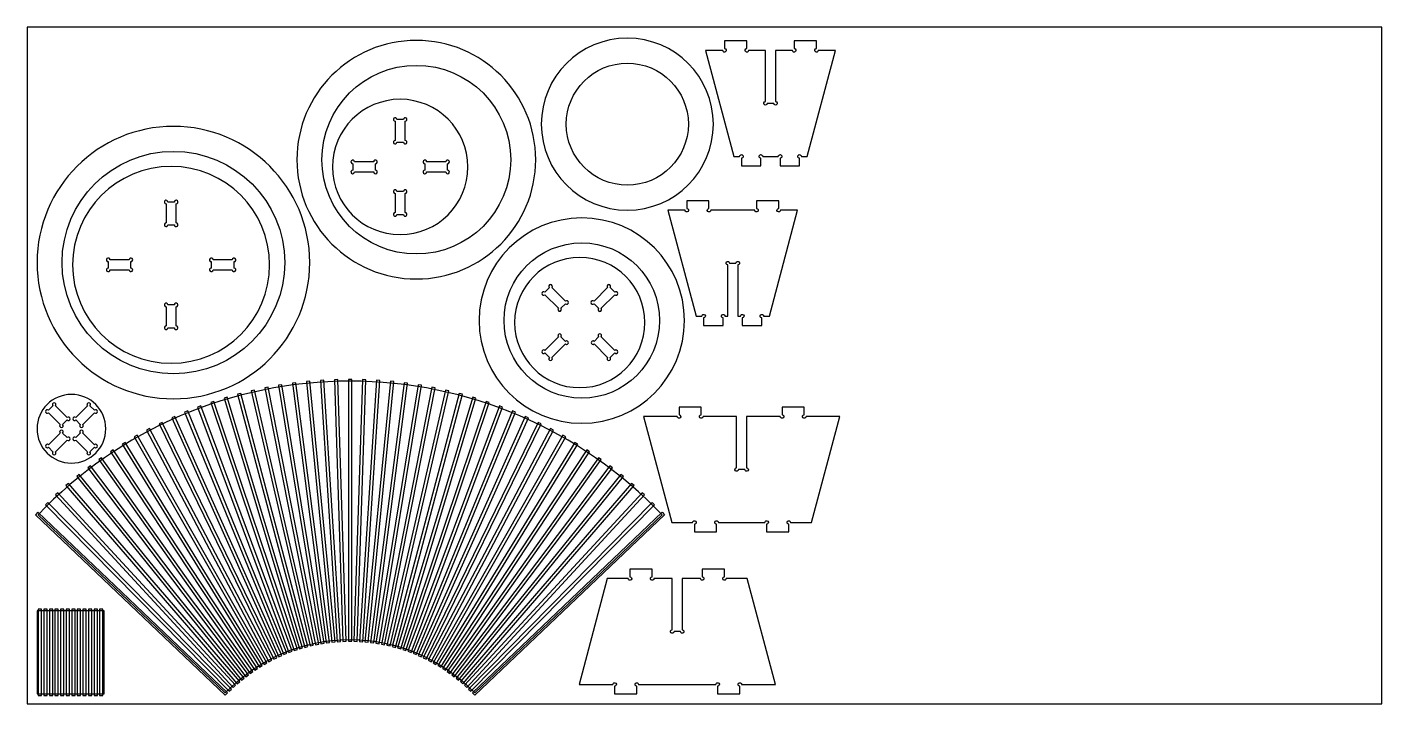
# Model space of a CAD drawing. Header units: millimetres. Extents: x 0 to 2440, y 0 to 1220.
import ezdxf

# ---------------------------------------------------------------- set-up
doc = ezdxf.new("R2010")
doc.units = ezdxf.units.MM
for name, color, linetype in [('COUPE', 1, 'Continuous'), ('PLANCHE', 8, 'Continuous'), ('POCHE_KERF_15MM', 5, 'Continuous')]:
    doc.layers.add(name, color=color, linetype=linetype)

msp = doc.modelspace()

# ---------------------------------------------------------------- linework, layer by layer
at = {"layer": 'COUPE'}
for points in [[(916, 981, 1), (486, 981, 1)], [(1236, 1045, 1), (926, 1045, 1)], [(1455.7, 1178), (1424.8, 1178, -2.414214), (1421.6, 1181.2), (1421.6, 1195), (1381.6, 1195), (1381.6, 1181.2, -2.414214), (1378.4, 1178), (1347.9, 1178), (1347.9, 1085.7, -2.414214), (1344.7, 1082.5), (1333.1, 1082.5, -2.414214), (1329.9, 1085.7), (1329.9, 1178), (1299.3, 1178, -2.414214), (1296.1, 1181.2), (1296.1, 1195), (1256.1, 1195), (1256.1, 1181.2, -2.414214), (1252.9, 1178), (1222, 1178), (1272.9, 987), (1283.2, 987, -2.414214), (1286.4, 983.8), (1286.4, 970), (1321.7, 970), (1321.7, 983.8, -2.414214), (1324.9, 987), (1352.9, 987, -2.414214), (1356.1, 983.8), (1356.1, 970), (1391.3, 970), (1391.3, 983.8, -2.414214), (1394.5, 987), (1404.8, 987)], [(531, 981, -1), (871, 981, -1)], [(971, 1045, -1), (1191, 1045, -1)], [(793.8, 967.9, 1), (550, 967.9, 1)], [(677.7, 1012.4, 2.414214), (680.9, 1015.6), (680.9, 1050.2, 2.414214), (677.7, 1053.4), (666.1, 1053.4, 2.414214), (662.9, 1050.2), (662.9, 1015.6, 2.414214), (666.1, 1012.4)], [(509, 795.5, 1), (18, 795.5, 1)], [(63, 795.5, -1), (464, 795.5, -1)], [(586.4, 962.1, 2.414214), (589.6, 958.9), (624.2, 958.9, 2.414214), (627.4, 962.1), (627.4, 973.7, 2.414214), (624.2, 976.9), (589.6, 976.9, 2.414214), (586.4, 973.7)], [(716.4, 962.1, 2.414214), (719.6, 958.9), (754.2, 958.9, 2.414214), (757.4, 962.1), (757.4, 973.7, 2.414214), (754.2, 976.9), (719.6, 976.9, 2.414214), (716.4, 973.7)], [(436.7, 791.4, 1), (82, 791.4, 1)], [(265.2, 863.7, 2.414214), (268.4, 866.9), (268.4, 901.5, 2.414214), (265.2, 904.7), (253.6, 904.7, 2.414214), (250.4, 901.5), (250.4, 866.9, 2.414214), (253.6, 863.7)], [(677.7, 882.4, 2.414214), (680.9, 885.6), (680.9, 920.2, 2.414214), (677.7, 923.4), (666.1, 923.4, 2.414214), (662.9, 920.2), (662.9, 885.6, 2.414214), (666.1, 882.4)], [(1387.7, 890), (1356.8, 890, -2.414214), (1353.6, 893.2), (1353.6, 907), (1313.6, 907), (1313.6, 893.2, -2.414214), (1310.4, 890), (1231.3, 890, -2.414214), (1228.1, 893.2), (1228.1, 907), (1188.1, 907), (1188.1, 893.2, -2.414214), (1184.9, 890), (1154, 890), (1204.9, 699), (1215.2, 699, -2.414214), (1218.4, 695.8), (1218.4, 682), (1253.7, 682), (1253.7, 695.8, -2.414214), (1256.9, 699), (1261.9, 699), (1261.9, 791.3, -2.414214), (1265.1, 794.5), (1276.7, 794.5, -2.414214), (1279.9, 791.3), (1279.9, 699), (1284.9, 699, -2.414214), (1288.1, 695.8), (1288.1, 682), (1323.3, 682), (1323.3, 695.8, -2.414214), (1326.5, 699), (1336.8, 699)], [(1184, 691, 1), (814, 691, 1)], [(859, 691, -1), (1139, 691, -1)], [(146.1, 785.6, 2.414214), (149.3, 782.4), (183.9, 782.4, 2.414214), (187.1, 785.6), (187.1, 797.2, 2.414214), (183.9, 800.4), (149.3, 800.4, 2.414214), (146.1, 797.2)], [(331.7, 785.6, 2.414214), (334.9, 782.4), (369.5, 782.4, 2.414214), (372.7, 785.6), (372.7, 797.2, 2.414214), (369.5, 800.4), (334.9, 800.4, 2.414214), (331.7, 797.2)], [(1112.7, 687.4, 1), (878, 687.4, 1)], [(969.6, 721.3, 2.414214), (969.6, 725.9), (945.1, 750.3, 2.414214), (940.6, 750.3), (932.4, 742.1, 2.414214), (932.4, 737.6), (956.9, 713.1, 2.414214), (961.4, 713.1)], [(1029.3, 713.1, 2.414214), (1033.9, 713.1), (1058.3, 737.6, 2.414214), (1058.3, 742.1), (1050.1, 750.3, 2.414214), (1045.6, 750.3), (1021.1, 725.9, 2.414214), (1021.1, 721.3)], [(265.2, 678.1, 2.414214), (268.4, 681.3), (268.4, 715.9, 2.414214), (265.2, 719.1), (253.6, 719.1, 2.414214), (250.4, 715.9), (250.4, 681.3, 2.414214), (253.6, 678.1)], [(940.6, 624.4, 2.414214), (945.1, 624.4), (969.6, 648.9, 2.414214), (969.6, 653.4), (961.4, 661.6, 2.414214), (956.9, 661.6), (932.4, 637.1, 2.414214), (932.4, 632.6)], [(1058.3, 632.6, 2.414214), (1058.3, 637.1), (1033.9, 661.6, 2.414214), (1029.3, 661.6), (1021.1, 653.4, 2.414214), (1021.1, 648.9), (1045.6, 624.4, 2.414214), (1050.1, 624.4)], [(806.4, 19.8), (1143.5, 341.1, 0.428387), (19.7, 341.1), (356.9, 19.8, -0.428387)], [(141.8, 495.9, 1), (18, 495.9, 1)], [(72.2, 511.8, 2.414214), (72.2, 516.3), (51.1, 537.4, 2.414214), (46.6, 537.4), (38.4, 529.2, 2.414214), (38.4, 524.7), (59.5, 503.6, 2.414214), (64, 503.6)], [(95.8, 503.6, 2.414214), (100.3, 503.6), (121.4, 524.7, 2.414214), (121.4, 529.2), (113.2, 537.4, 2.414214), (108.7, 537.4), (87.6, 516.3, 2.414214), (87.6, 511.8)], [(1463.7, 518), (1402.9, 518, -2.414214), (1399.7, 521.2), (1399.7, 535), (1359.7, 535), (1359.7, 521.2, -2.414214), (1356.5, 518), (1295.9, 518), (1295.9, 425.7, -2.414214), (1292.7, 422.5), (1281.1, 422.5, -2.414214), (1277.9, 425.7), (1277.9, 518), (1217.3, 518, -2.414214), (1214.1, 521.2), (1214.1, 535), (1174.1, 535), (1174.1, 521.2, -2.414214), (1170.9, 518), (1110, 518), (1160.9, 327), (1198.6, 327, -2.414214), (1201.8, 323.8), (1201.8, 310), (1241.8, 310), (1241.8, 323.8, -2.414214), (1245, 327), (1328.7, 327, -2.414214), (1331.9, 323.8), (1331.9, 310), (1371.9, 310), (1371.9, 323.8, -2.414214), (1375.1, 327), (1412.8, 327)], [(46.6, 454.4, 2.414214), (51.1, 454.4), (72.2, 475.5, 2.414214), (72.2, 480), (64, 488.2, 2.414214), (59.5, 488.2), (38.4, 467.1, 2.414214), (38.4, 462.6)], [(121.4, 462.6, 2.414214), (121.4, 467.1), (100.3, 488.2, 2.414214), (95.8, 488.2), (87.6, 480, 2.414214), (87.6, 475.5), (108.7, 454.4, 2.414214), (113.2, 454.4)], [(994, 35), (1054.9, 35, -2.414214), (1058.1, 31.8), (1058.1, 18), (1098.1, 18), (1098.1, 31.8, -2.414214), (1101.3, 35), (1240.5, 35, -2.414214), (1243.7, 31.8), (1243.7, 18), (1283.7, 18), (1283.7, 31.8, -2.414214), (1286.9, 35), (1347.7, 35), (1296.8, 226), (1259.1, 226, -2.414214), (1255.9, 229.2), (1255.9, 243), (1215.9, 243), (1215.9, 229.2, -2.414214), (1212.7, 226), (1179.9, 226), (1179.9, 133.7, -2.414214), (1176.7, 130.5), (1165.1, 130.5, -2.414214), (1161.9, 133.7), (1161.9, 226), (1129, 226, -2.414214), (1125.8, 229.2), (1125.8, 243), (1085.8, 243), (1085.8, 229.2, -2.414214), (1082.6, 226), (1044.9, 226)]]:
    msp.add_lwpolyline(points, format="xyb", close=True, dxfattribs=at)
msp.add_lwpolyline([(18, 18), (138.6, 18), (138.6, 168), (18, 168)], close=True, dxfattribs=at)
at = {"layer": 'PLANCHE'}
msp.add_lwpolyline([(0, 0), (2440, 0), (2440, 1220), (0, 1220)], close=True, dxfattribs=at)
at = {"layer": 'POCHE_KERF_15MM'}
for points in [[(509.6, 104.5), (515.5, 105.8), (409.4, 565.7), (403.6, 564.3)], [(519.3, 106.7), (525.2, 107.8), (434.1, 570.9), (428.2, 569.7)], [(529.1, 108.5), (535, 109.5), (459, 575.2), (453, 574.3)], [(538.9, 110.1), (544.9, 110.8), (483.9, 578.8), (478, 578)], [(548.8, 111.3), (554.8, 111.9), (509, 581.6), (503.1, 581)], [(558.7, 112.2), (564.7, 112.6), (534.2, 583.5), (528.2, 583.1)], [(568.7, 112.8), (574.7, 112.9), (559.4, 584.6), (553.4, 584.4)], [(578.6, 113), (584.6, 113), (584.6, 584.9), (578.6, 584.9)], [(588.6, 112.9), (594.6, 112.8), (609.8, 584.4), (603.9, 584.6)], [(598.5, 112.6), (604.5, 112.2), (635, 583.1), (629.1, 583.5)], [(608.4, 111.9), (614.4, 111.3), (660.2, 581), (654.2, 581.6)], [(618.3, 110.8), (624.3, 110.1), (685.2, 578), (679.3, 578.8)], [(628.2, 109.5), (634.1, 108.5), (710.2, 574.3), (704.3, 575.2)], [(638, 107.8), (643.9, 106.7), (735, 569.7), (729.1, 570.9)], [(647.8, 105.8), (653.6, 104.5), (759.7, 564.3), (753.8, 565.7)], [(471.6, 92.7), (477.3, 94.8), (312.7, 537.1), (307.1, 535)], [(481, 96.1), (486.7, 98), (336.5, 545.4), (330.8, 543.5)], [(490.4, 99.2), (496.2, 100.9), (360.6, 552.9), (354.9, 551.2)], [(500, 102), (505.8, 103.5), (384.9, 559.7), (379.1, 558.2)], [(657.5, 103.5), (663.3, 102), (784.1, 558.2), (778.3, 559.7)], [(667.1, 100.9), (672.8, 99.2), (808.4, 551.2), (802.6, 552.9)], [(676.6, 98), (682.3, 96.1), (832.4, 543.5), (826.7, 545.4)], [(686, 94.8), (691.6, 92.7), (856.2, 535), (850.5, 537.1)], [(453.3, 85), (458.8, 87.4), (265.9, 518.1), (260.5, 515.7)], [(462.4, 89), (467.9, 91.2), (289.2, 528), (283.6, 525.7)], [(695.3, 91.2), (700.8, 89), (879.6, 525.7), (874.1, 528)], [(704.5, 87.4), (710, 85), (902.8, 515.7), (897.3, 518.1)], [(435.5, 76.1), (440.8, 78.9), (220.5, 496.2), (215.2, 493.4)], [(444.3, 80.7), (449.7, 83.3), (243, 507.5), (237.6, 504.9)], [(713.5, 83.3), (718.9, 80.7), (925.6, 504.9), (920.2, 507.5)], [(722.5, 78.9), (727.8, 76.1), (948.1, 493.4), (942.8, 496.2)], [(418.3, 66), (423.4, 69.2), (176.6, 471.4), (171.4, 468.3)], [(426.8, 71.2), (432, 74.2), (198.3, 484.2), (193.1, 481.2)], [(731.2, 74.2), (736.4, 71.2), (970.1, 481.2), (964.9, 484.2)], [(739.8, 69.2), (745, 66), (991.8, 468.3), (986.7, 471.4)], [(401.8, 54.9), (406.7, 58.4), (134.3, 443.8), (129.4, 440.3)], [(409.9, 60.6), (414.9, 63.9), (155.2, 457.9), (150.2, 454.6)], [(748.3, 63.9), (753.3, 60.6), (1013, 454.6), (1008, 457.9)], [(756.6, 58.4), (761.5, 54.9), (1033.8, 440.3), (1028.9, 443.8)], [(393.8, 49), (398.6, 52.6), (113.9, 429), (109.1, 425.4)], [(764.7, 52.6), (769.4, 49), (1054.1, 425.4), (1049.4, 429)], [(378.4, 36.3), (383, 40.2), (74.5, 397.4), (70, 393.5)], [(386, 42.8), (390.7, 46.5), (94, 413.5), (89.3, 409.7)], [(772.6, 46.5), (777.2, 42.8), (1074, 409.7), (1069.3, 413.5)], [(780.3, 40.2), (784.8, 36.3), (1093.3, 393.5), (1088.7, 397.4)], [(371.1, 29.6), (375.5, 33.7), (55.6, 380.7), (51.2, 376.6)], [(787.7, 33.7), (792.2, 29.6), (1112, 376.6), (1107.6, 380.7)], [(357, 15.5), (361.2, 19.9), (19.5, 345.4), (15.4, 341.1)], [(363.9, 22.7), (368.2, 26.9), (37.3, 363.3), (33, 359.1)], [(795, 26.9), (799.3, 22.7), (1130.2, 359.1), (1125.9, 363.3)], [(806.2, 15.5), (802.1, 19.9), (1143.7, 345.4), (1147.9, 341.1)], [(20, 14.9), (26, 14.9), (26, 171.1), (20, 171.1)], [(30.1, 14.9), (36.1, 14.9), (36.1, 171.1), (30.1, 171.1)], [(40.1, 14.9), (46.1, 14.9), (46.1, 171.1), (40.1, 171.1)], [(50.2, 14.9), (56.2, 14.9), (56.2, 171.1), (50.2, 171.1)], [(60.2, 14.9), (66.2, 14.9), (66.2, 171.1), (60.2, 171.1)], [(70.3, 14.9), (76.3, 14.9), (76.3, 171.1), (70.3, 171.1)], [(80.3, 14.9), (86.3, 14.9), (86.3, 171.1), (80.3, 171.1)], [(90.4, 14.9), (96.4, 14.9), (96.4, 171.1), (90.4, 171.1)], [(100.5, 14.9), (106.5, 14.9), (106.5, 171.1), (100.5, 171.1)], [(110.5, 14.9), (116.5, 14.9), (116.5, 171.1), (110.5, 171.1)], [(120.6, 14.9), (126.6, 14.9), (126.6, 171.1), (120.6, 171.1)], [(130.6, 14.9), (136.6, 14.9), (136.6, 171.1), (130.6, 171.1)]]:
    msp.add_lwpolyline(points, close=True, dxfattribs=at)

doc.saveas('drawing.dxf')
